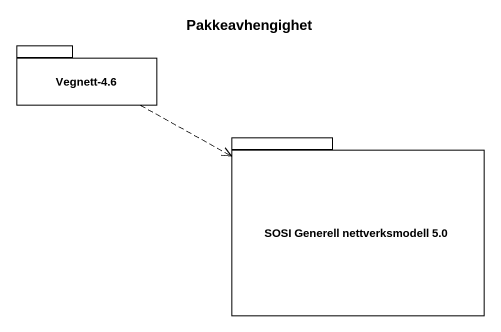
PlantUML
@startuml
title Pakkeavhengighet
package "Vegnett-4.6" as Vegnett_4_6 {
}
package "SOSI Generell nettverksmodell 5.0" as SOSI_Generell {
}
Vegnett_4_6 .right.> SOSI_Generell
@enduml
